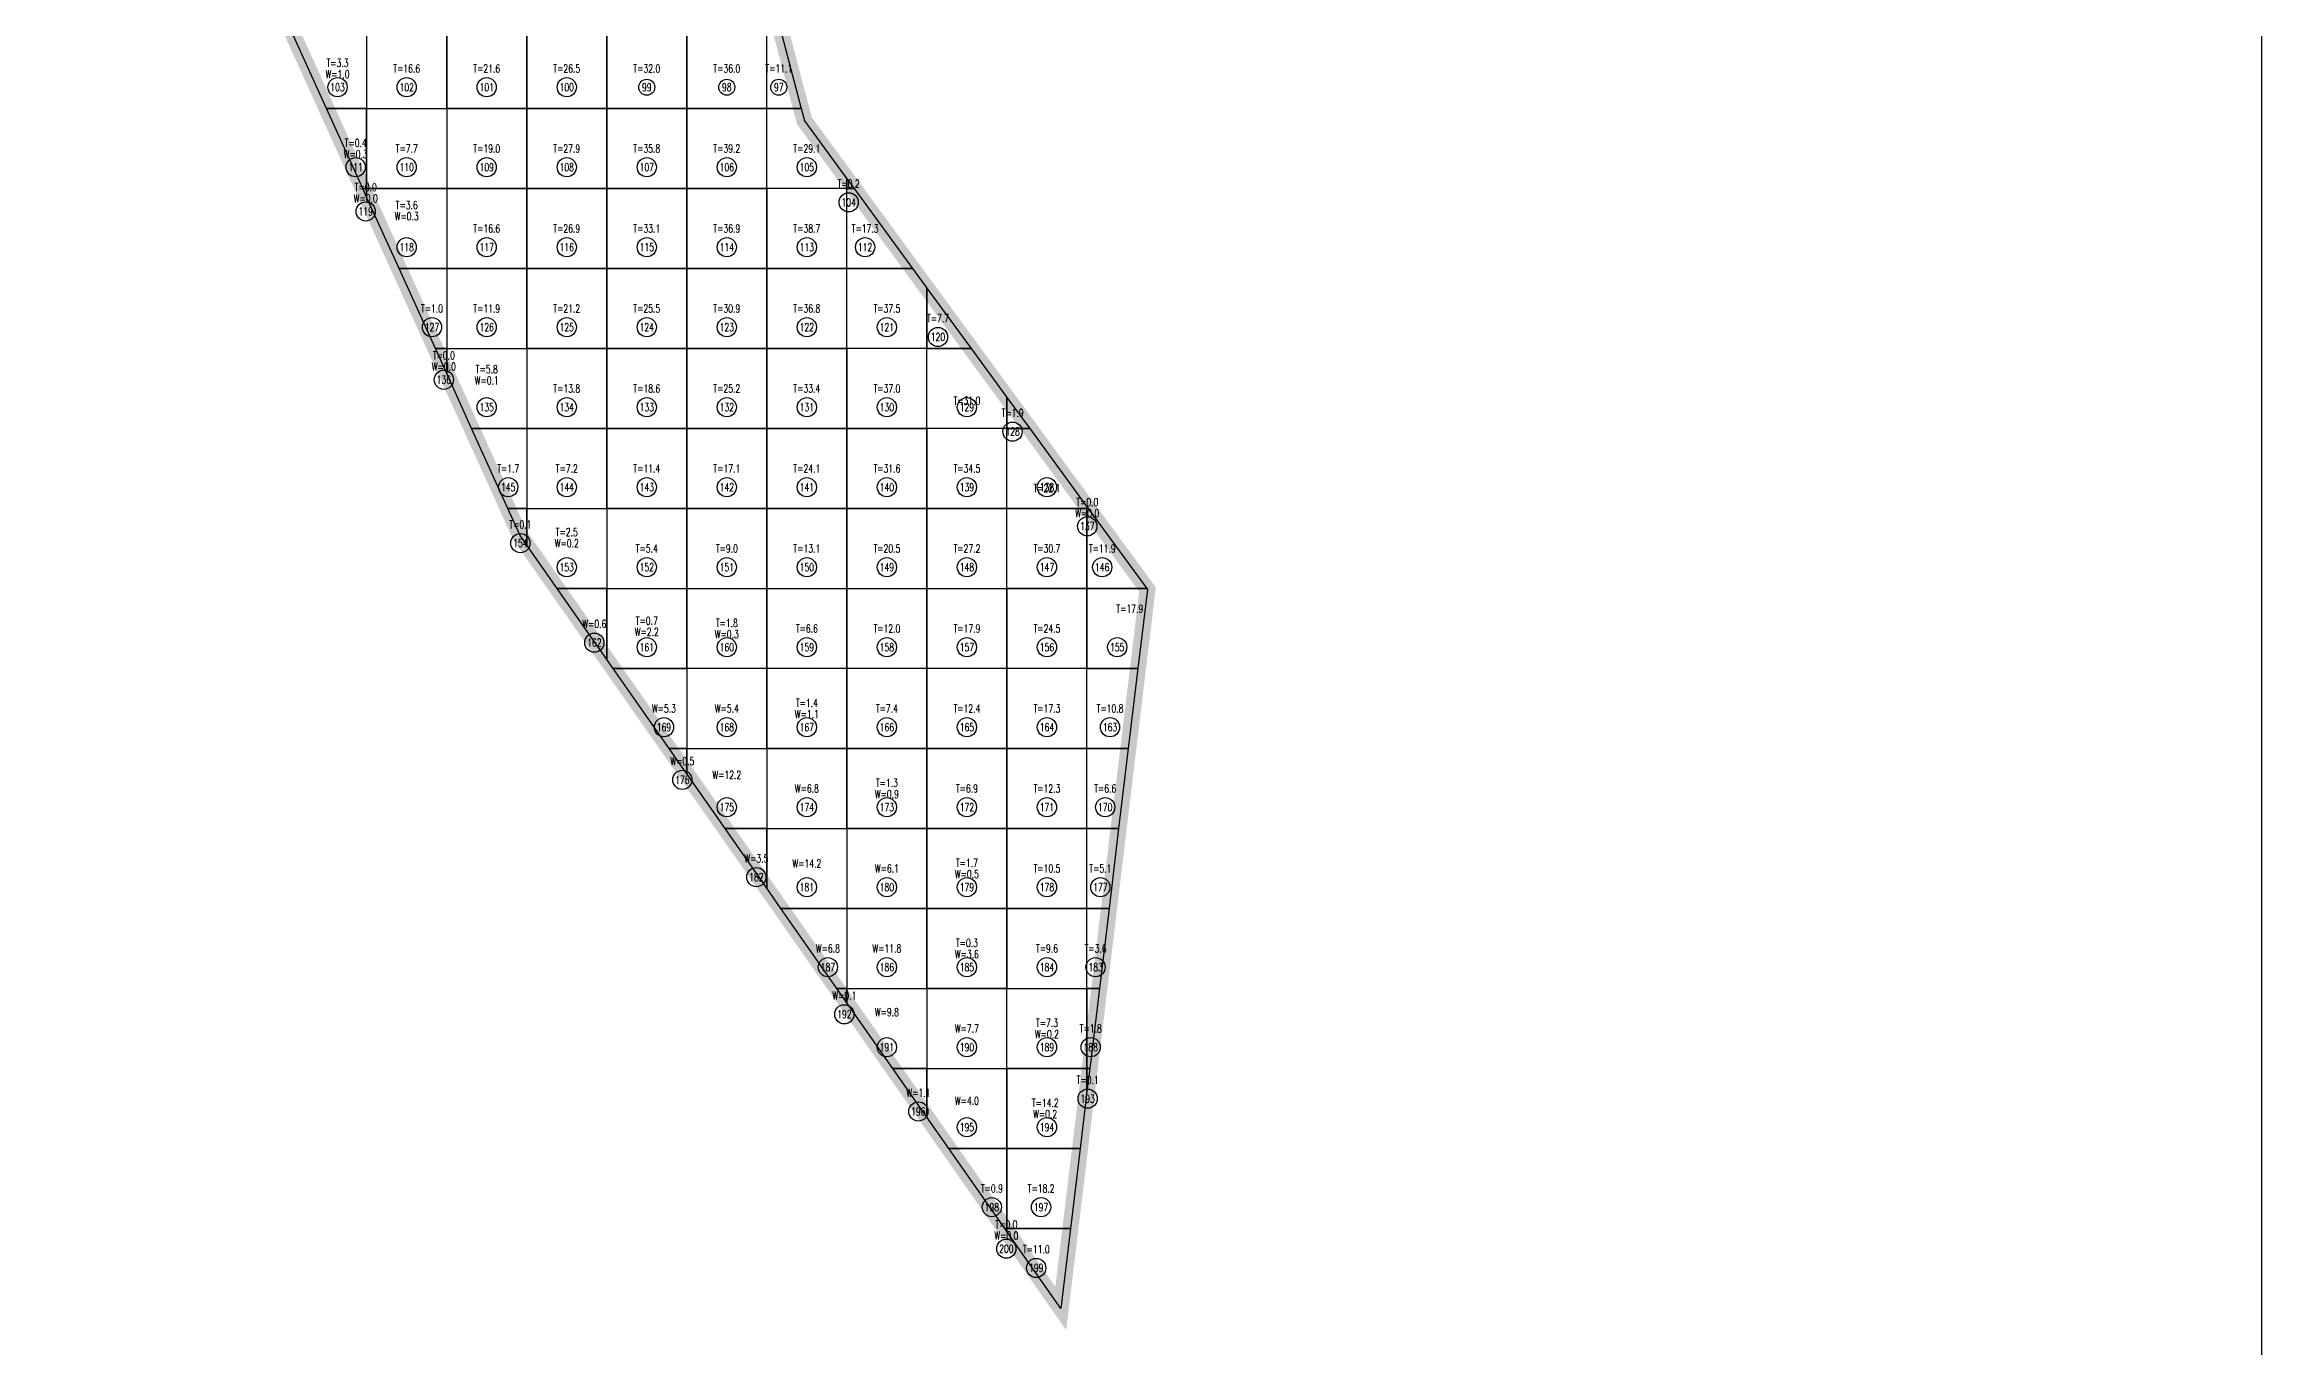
# Model space of a CAD drawing. Extents: x 4283 to 40403, y 1134 to 1764.
# Drawn here: x 7905.4 to 7992, y 1574.6 to 1625.5 of the extents above; entities that cross this region are included whole.
import ezdxf
from ezdxf.enums import TextEntityAlignment as Align

# ---------------------------------------------------------------- set-up
doc = ezdxf.new("R2010")
doc.units = 0
for name, color, linetype in [('tdz_7-3方格网', 2, 'Continuous'), ('tdz_7-3方格网计算', 7, 'Continuous'), ('tdz_土方计算图', 7, 'Continuous'), ('tdz_格田', 6, 'Continuous')]:
    doc.layers.add(name, color=color, linetype=linetype)
doc.styles.add('GLandNum', font='txt_____.ttf', dxfattribs={"width": 0.7, "height": 0.5})

msp = doc.modelspace()

# ---------------------------------------------------------------- linework, layer by layer
at = {"layer": 'tdz_7-3方格网', "linetype": 'Continuous'}
for points in [[(7915.013, 1626.081, 2136.972), (7917.995, 1626.081, 2136.261), (7917.995, 1622.956, 2136.529), (7916.429, 1622.956, 2136.936)], [(7917.995, 1626.081, 2136.261), (7917.995, 1622.956, 2136.529), (7921.12, 1622.956, 2136.199), (7921.12, 1626.081, 2136.073)], [(7921.12, 1626.081, 2136.073), (7921.12, 1622.956, 2136.199), (7924.245, 1622.956, 2136.031), (7924.245, 1626.081, 2135.88)], [(7924.245, 1626.081, 2135.88), (7924.245, 1622.956, 2136.031), (7927.37, 1622.956, 2135.696), (7927.37, 1626.081, 2135.712)], [(7927.37, 1626.081, 2135.712), (7927.37, 1622.956, 2135.696), (7930.495, 1622.956, 2135.481), (7930.495, 1626.081, 2135.508)], [(7930.495, 1626.081, 2135.508), (7930.495, 1622.956, 2135.481), (7933.62, 1622.956, 2135.303), (7933.62, 1626.081, 2135.331)], [(7933.62, 1626.081, 2135.331), (7934.143, 1626.081, 2135.312), (7934.962, 1622.956, 2135.246), (7933.62, 1622.956, 2135.303)], [(7916.429, 1622.956, 2136.936), (7917.995, 1622.956, 2136.529), (7917.995, 1619.831, 2136.899), (7917.845, 1619.831, 2136.899)], [(7917.995, 1619.831, 2136.899), (7917.995, 1622.956, 2136.529), (7921.12, 1622.956, 2136.199), (7921.12, 1619.831, 2136.464)], [(7921.12, 1622.956, 2136.199), (7921.12, 1619.831, 2136.464), (7924.245, 1619.831, 2136.049), (7924.245, 1622.956, 2136.031)], [(7924.245, 1622.956, 2136.031), (7924.245, 1619.831, 2136.049), (7927.37, 1619.831, 2135.702), (7927.37, 1622.956, 2135.696)], [(7927.37, 1622.956, 2135.696), (7927.37, 1619.831, 2135.702), (7930.495, 1619.831, 2135.431), (7930.495, 1622.956, 2135.481)], [(7930.495, 1622.956, 2135.481), (7930.495, 1619.831, 2135.431), (7933.62, 1619.831, 2135.374), (7933.62, 1622.956, 2135.303)], [(7936.745, 1620.214, 2135.269), (7936.745, 1619.831, 2135.282), (7933.62, 1619.831, 2135.374), (7933.62, 1622.956, 2135.303), (7934.962, 1622.956, 2135.246), (7935.087, 1622.481, 2135.236)], [(7937.025, 1619.831, 2135.274), (7936.745, 1619.831, 2135.282), (7936.745, 1620.214, 2135.269)], [(7917.845, 1619.831, 2136.899), (7917.995, 1619.831, 2136.899), (7917.995, 1619.501, 2136.896)], [(7917.995, 1619.501, 2136.896), (7917.995, 1619.831, 2136.899), (7921.12, 1619.831, 2136.464), (7921.12, 1616.706, 2136.608), (7919.261, 1616.706, 2136.878)], [(7921.12, 1619.831, 2136.464), (7921.12, 1616.706, 2136.608), (7924.245, 1616.706, 2136.153), (7924.245, 1619.831, 2136.049)], [(7924.245, 1619.831, 2136.049), (7924.245, 1616.706, 2136.153), (7927.37, 1616.706, 2135.965), (7927.37, 1619.831, 2135.702)], [(7927.37, 1619.831, 2135.702), (7927.37, 1616.706, 2135.965), (7930.495, 1616.706, 2135.778), (7930.495, 1619.831, 2135.431)], [(7930.495, 1619.831, 2135.431), (7930.495, 1616.706, 2135.778), (7933.62, 1616.706, 2135.53), (7933.62, 1619.831, 2135.374)], [(7933.62, 1619.831, 2135.374), (7933.62, 1616.706, 2135.53), (7936.745, 1616.706, 2135.372), (7936.745, 1619.831, 2135.282)], [(7936.745, 1619.831, 2135.282), (7937.025, 1619.831, 2135.274), (7939.312, 1616.706, 2135.319), (7936.745, 1616.706, 2135.372)], [(7919.261, 1616.706, 2136.878), (7921.12, 1616.706, 2136.608), (7921.12, 1613.581, 2136.842), (7920.677, 1613.581, 2136.889)], [(7921.12, 1616.706, 2136.608), (7921.12, 1613.581, 2136.842), (7924.245, 1613.581, 2136.424), (7924.245, 1616.706, 2136.153)], [(7924.245, 1616.706, 2136.153), (7924.245, 1613.581, 2136.424), (7927.37, 1613.581, 2136.189), (7927.37, 1616.706, 2135.965)], [(7927.37, 1616.706, 2135.965), (7927.37, 1613.581, 2136.189), (7930.495, 1613.581, 2135.994), (7930.495, 1616.706, 2135.778)], [(7930.495, 1616.706, 2135.778), (7930.495, 1613.581, 2135.994), (7933.62, 1613.581, 2135.706), (7933.62, 1616.706, 2135.53)], [(7933.62, 1616.706, 2135.53), (7933.62, 1613.581, 2135.706), (7936.745, 1613.581, 2135.44), (7936.745, 1616.706, 2135.372)], [(7939.87, 1615.943, 2135.331), (7939.87, 1613.581, 2135.411), (7936.745, 1613.581, 2135.44), (7936.745, 1616.706, 2135.372), (7939.312, 1616.706, 2135.319)], [(7941.598, 1613.581, 2135.364), (7939.87, 1613.581, 2135.411), (7939.87, 1615.943, 2135.331)], [(7920.677, 1613.581, 2136.889), (7921.12, 1613.581, 2136.842), (7921.12, 1612.604, 2136.892)], [(7921.12, 1612.604, 2136.892), (7921.12, 1613.581, 2136.842), (7924.245, 1613.581, 2136.424), (7924.245, 1610.456, 2136.639), (7922.093, 1610.456, 2136.899)], [(7924.245, 1613.581, 2136.424), (7924.245, 1610.456, 2136.639), (7927.37, 1610.456, 2136.506), (7927.37, 1613.581, 2136.189)], [(7927.37, 1613.581, 2136.189), (7927.37, 1610.456, 2136.506), (7930.495, 1610.456, 2136.213), (7930.495, 1613.581, 2135.994)], [(7930.495, 1613.581, 2135.994), (7930.495, 1610.456, 2136.213), (7933.62, 1610.456, 2135.954), (7933.62, 1613.581, 2135.706)], [(7933.62, 1613.581, 2135.706), (7933.62, 1610.456, 2135.954), (7936.745, 1610.456, 2135.577), (7936.745, 1613.581, 2135.44)], [(7936.745, 1613.581, 2135.44), (7936.745, 1610.456, 2135.577), (7939.87, 1610.456, 2135.517), (7939.87, 1613.581, 2135.411)], [(7942.995, 1611.672, 2135.392), (7942.995, 1610.456, 2135.433), (7939.87, 1610.456, 2135.517), (7939.87, 1613.581, 2135.411), (7941.598, 1613.581, 2135.364)], [(7943.884, 1610.456, 2135.409), (7942.995, 1610.456, 2135.433), (7942.995, 1611.672, 2135.392)], [(7922.093, 1610.456, 2136.899), (7924.245, 1610.456, 2136.639), (7924.245, 1607.331, 2136.855), (7923.509, 1607.331, 2136.909)], [(7924.245, 1610.456, 2136.639), (7924.245, 1607.331, 2136.855), (7927.37, 1607.331, 2136.708), (7927.37, 1610.456, 2136.506)], [(7927.37, 1610.456, 2136.506), (7927.37, 1607.331, 2136.708), (7930.495, 1607.331, 2136.492), (7930.495, 1610.456, 2136.213)], [(7930.495, 1610.456, 2136.213), (7930.495, 1607.331, 2136.492), (7933.62, 1607.331, 2136.308), (7933.62, 1610.456, 2135.954)], [(7933.62, 1610.456, 2135.954), (7933.62, 1607.331, 2136.308), (7936.745, 1607.331, 2136.057), (7936.745, 1610.456, 2135.577)], [(7936.745, 1610.456, 2135.577), (7936.745, 1607.331, 2136.057), (7939.87, 1607.331, 2135.624), (7939.87, 1610.456, 2135.517)], [(7939.87, 1610.456, 2135.517), (7939.87, 1607.331, 2135.624), (7942.995, 1607.331, 2135.539), (7942.995, 1610.456, 2135.433)], [(7946.12, 1607.4, 2135.454), (7946.12, 1607.331, 2135.456), (7942.995, 1607.331, 2135.539), (7942.995, 1610.456, 2135.433), (7943.884, 1610.456, 2135.409)], [(7923.509, 1607.331, 2136.909), (7924.245, 1607.331, 2136.855), (7924.245, 1605.907, 2136.931), (7923.988, 1606.275, 2136.912)], [(7924.245, 1605.907, 2136.931), (7924.245, 1607.331, 2136.855), (7927.37, 1607.331, 2136.708), (7927.37, 1604.206, 2136.889), (7925.434, 1604.206, 2137.014)], [(7927.37, 1607.331, 2136.708), (7927.37, 1604.206, 2136.889), (7930.495, 1604.206, 2136.719), (7930.495, 1607.331, 2136.492)], [(7930.495, 1607.331, 2136.492), (7930.495, 1604.206, 2136.719), (7933.62, 1604.206, 2136.556), (7933.62, 1607.331, 2136.308)], [(7933.62, 1607.331, 2136.308), (7933.62, 1604.206, 2136.556), (7936.745, 1604.206, 2136.364), (7936.745, 1607.331, 2136.057)], [(7936.745, 1607.331, 2136.057), (7936.745, 1604.206, 2136.364), (7939.87, 1604.206, 2136.126), (7939.87, 1607.331, 2135.624)], [(7939.87, 1607.331, 2135.624), (7939.87, 1604.206, 2136.126), (7942.995, 1604.206, 2135.837), (7942.995, 1607.331, 2135.539)], [(7942.995, 1604.206, 2135.837), (7942.995, 1607.331, 2135.539), (7946.12, 1607.331, 2135.456), (7946.12, 1604.206, 2135.576)], [(7946.171, 1607.331, 2135.454), (7946.12, 1607.331, 2135.456), (7946.12, 1607.4, 2135.454)], [(7946.12, 1607.331, 2135.456), (7946.171, 1607.331, 2135.454), (7948.457, 1604.206, 2135.499), (7946.12, 1604.206, 2135.576)], [(7925.434, 1604.206, 2137.014), (7927.37, 1604.206, 2136.889), (7927.37, 1601.437, 2137.15)], [(7927.37, 1601.437, 2137.15), (7927.37, 1604.206, 2136.889), (7930.495, 1604.206, 2136.719), (7930.495, 1601.081, 2136.997), (7927.619, 1601.081, 2137.168)], [(7930.495, 1601.081, 2136.997), (7930.495, 1604.206, 2136.719), (7933.62, 1604.206, 2136.556), (7933.62, 1601.081, 2136.805)], [(7933.62, 1601.081, 2136.805), (7933.62, 1604.206, 2136.556), (7936.745, 1604.206, 2136.364), (7936.745, 1601.081, 2136.505)], [(7936.745, 1601.081, 2136.505), (7936.745, 1604.206, 2136.364), (7939.87, 1604.206, 2136.126), (7939.87, 1601.081, 2136.319)], [(7939.87, 1601.081, 2136.319), (7939.87, 1604.206, 2136.126), (7942.995, 1604.206, 2135.837), (7942.995, 1601.081, 2136.066)], [(7942.995, 1601.081, 2136.066), (7942.995, 1604.206, 2135.837), (7946.12, 1604.206, 2135.576), (7946.12, 1601.081, 2135.841)], [(7946.12, 1604.206, 2135.576), (7948.457, 1604.206, 2135.499), (7948.485, 1604.168, 2135.5), (7948.113, 1601.081, 2135.784), (7946.12, 1601.081, 2135.841)], [(7927.619, 1601.081, 2137.168), (7930.495, 1601.081, 2136.997), (7930.495, 1597.956, 2137.327), (7929.804, 1597.956, 2137.321)], [(7930.495, 1601.081, 2136.997), (7930.495, 1597.956, 2137.327), (7933.62, 1597.956, 2137.104), (7933.62, 1601.081, 2136.805)], [(7933.62, 1601.081, 2136.805), (7933.62, 1597.956, 2137.104), (7936.745, 1597.956, 2136.718), (7936.745, 1601.081, 2136.505)], [(7936.745, 1601.081, 2136.505), (7936.745, 1597.956, 2136.718), (7939.87, 1597.956, 2136.524), (7939.87, 1601.081, 2136.319)], [(7939.87, 1601.081, 2136.319), (7939.87, 1597.956, 2136.524), (7942.995, 1597.956, 2136.285), (7942.995, 1601.081, 2136.066)], [(7942.995, 1601.081, 2136.066), (7942.995, 1597.956, 2136.285), (7946.12, 1597.956, 2136.141), (7946.12, 1601.081, 2135.841)], [(7946.12, 1601.081, 2135.841), (7948.113, 1601.081, 2135.784), (7947.736, 1597.956, 2136.071), (7946.12, 1597.956, 2136.141)], [(7929.804, 1597.956, 2137.321), (7930.495, 1597.956, 2137.327), (7930.495, 1596.967, 2137.369)], [(7930.495, 1596.967, 2137.369), (7930.495, 1597.956, 2137.327), (7933.62, 1597.956, 2137.104), (7933.62, 1594.831, 2137.406), (7931.989, 1594.831, 2137.474)], [(7933.62, 1597.956, 2137.104), (7933.62, 1594.831, 2137.406), (7936.745, 1594.831, 2137.06), (7936.745, 1597.956, 2136.718)], [(7936.745, 1597.956, 2136.718), (7936.745, 1594.831, 2137.06), (7939.87, 1594.831, 2136.749), (7939.87, 1597.956, 2136.524)], [(7939.87, 1597.956, 2136.524), (7939.87, 1594.831, 2136.749), (7942.995, 1594.831, 2136.48), (7942.995, 1597.956, 2136.285)], [(7942.995, 1597.956, 2136.285), (7942.995, 1594.831, 2136.48), (7946.12, 1594.831, 2136.216), (7946.12, 1597.956, 2136.141)], [(7946.12, 1597.956, 2136.141), (7947.736, 1597.956, 2136.071), (7947.359, 1594.831, 2136.148), (7946.12, 1594.831, 2136.216)], [(7931.989, 1594.831, 2137.474), (7933.62, 1594.831, 2137.406), (7933.62, 1592.497, 2137.426)], [(7933.62, 1592.497, 2137.426), (7933.62, 1594.831, 2137.406), (7936.745, 1594.831, 2137.06), (7936.745, 1591.706, 2137.374), (7934.173, 1591.706, 2137.395)], [(7936.745, 1594.831, 2137.06), (7936.745, 1591.706, 2137.374), (7939.87, 1591.706, 2136.964), (7939.87, 1594.831, 2136.749)], [(7939.87, 1594.831, 2136.749), (7939.87, 1591.706, 2136.964), (7942.995, 1591.706, 2136.664), (7942.995, 1594.831, 2136.48)], [(7942.995, 1594.831, 2136.48), (7942.995, 1591.706, 2136.664), (7946.12, 1591.706, 2136.238), (7946.12, 1594.831, 2136.216)], [(7946.12, 1594.831, 2136.216), (7947.359, 1594.831, 2136.148), (7946.982, 1591.706, 2136.201), (7946.12, 1591.706, 2136.238)], [(7934.173, 1591.706, 2137.395), (7936.745, 1591.706, 2137.374), (7936.745, 1588.581, 2137.264), (7936.358, 1588.581, 2137.271)], [(7936.745, 1591.706, 2137.374), (7936.745, 1588.581, 2137.264), (7939.87, 1588.581, 2137.259), (7939.87, 1591.706, 2136.964)], [(7939.87, 1591.706, 2136.964), (7939.87, 1588.581, 2137.259), (7942.995, 1588.581, 2136.787), (7942.995, 1591.706, 2136.664)], [(7942.995, 1591.706, 2136.664), (7942.995, 1588.581, 2136.787), (7946.12, 1588.581, 2136.284), (7946.12, 1591.706, 2136.238)], [(7946.12, 1591.706, 2136.238), (7946.982, 1591.706, 2136.201), (7946.605, 1588.581, 2136.25), (7946.12, 1588.581, 2136.284)], [(7936.358, 1588.581, 2137.271), (7936.745, 1588.581, 2137.264), (7936.745, 1588.028, 2137.249)], [(7936.745, 1588.028, 2137.249), (7936.745, 1588.581, 2137.264), (7939.87, 1588.581, 2137.259), (7939.87, 1585.456, 2137.432), (7938.543, 1585.456, 2137.147)], [(7939.87, 1588.581, 2137.259), (7939.87, 1585.456, 2137.432), (7942.995, 1585.456, 2137.066), (7942.995, 1588.581, 2136.787)], [(7942.995, 1585.456, 2137.066), (7942.995, 1588.581, 2136.787), (7946.12, 1588.581, 2136.284), (7946.12, 1585.456, 2136.25)], [(7946.12, 1588.581, 2136.284), (7946.605, 1588.581, 2136.25), (7946.228, 1585.456, 2136.25), (7946.12, 1585.456, 2136.25)], [(7938.543, 1585.456, 2137.147), (7939.87, 1585.456, 2137.432), (7939.87, 1583.558, 2137.071)], [(7939.87, 1583.558, 2137.071), (7939.87, 1585.456, 2137.432), (7942.995, 1585.456, 2137.066), (7942.995, 1582.331, 2136.923), (7940.728, 1582.331, 2137.023)], [(7945.851, 1582.331, 2136.02), (7942.995, 1582.331, 2136.923), (7942.995, 1585.456, 2137.066), (7946.12, 1585.456, 2136.25), (7946.12, 1584.559, 2136.25)], [(7946.12, 1585.456, 2136.25), (7946.228, 1585.456, 2136.25), (7946.12, 1584.559, 2136.25)], [(7940.728, 1582.331, 2137.023), (7942.995, 1582.331, 2136.923), (7942.995, 1579.206, 2136.898), (7942.913, 1579.206, 2136.899)], [(7942.995, 1582.331, 2136.923), (7945.851, 1582.331, 2136.02), (7945.474, 1579.206, 2135.856), (7942.995, 1579.206, 2136.898)], [(7942.913, 1579.206, 2136.899), (7942.995, 1579.206, 2136.898), (7942.995, 1579.088, 2136.894)], [(7942.995, 1579.206, 2136.898), (7945.474, 1579.206, 2135.856), (7945.098, 1576.081, 2136.25), (7942.995, 1579.088, 2136.894)]]:
    msp.add_polyline3d(points, close=True, dxfattribs=at)
at = {"layer": 'tdz_7-3方格网计算', "color": 7, "linetype": 'Continuous'}
for centre, radius in [((7916.858, 1623.789), 0.375), ((7919.558, 1623.789), 0.375), ((7922.683, 1623.789), 0.375), ((7925.808, 1623.789), 0.375), ((7928.933, 1623.789), 0.312), ((7932.058, 1623.789), 0.312), ((7934.086, 1623.789), 0.312), ((7917.566, 1620.664), 0.375), ((7919.558, 1620.664), 0.375), ((7922.683, 1620.664), 0.375), ((7925.808, 1620.664), 0.375), ((7928.933, 1620.664), 0.375), ((7932.058, 1620.664), 0.375), ((7935.183, 1620.664), 0.375), ((7917.958, 1618.937), 0.375), ((7936.815, 1619.293), 0.375), ((7919.558, 1617.539), 0.375), ((7922.683, 1617.539), 0.375), ((7925.808, 1617.539), 0.375), ((7928.933, 1617.539), 0.375), ((7932.058, 1617.539), 0.375), ((7935.183, 1617.539), 0.375), ((7937.457, 1617.539), 0.375), ((7920.545, 1614.414), 0.375), ((7922.683, 1614.414), 0.375), ((7925.808, 1614.414), 0.375), ((7928.933, 1614.414), 0.375), ((7932.058, 1614.414), 0.375), ((7935.183, 1614.414), 0.375), ((7938.308, 1614.414), 0.375), ((7940.302, 1614.033), 0.375), ((7921.009, 1612.363), 0.375), ((7922.683, 1611.289), 0.375), ((7925.808, 1611.289), 0.375), ((7928.933, 1611.289), 0.375), ((7932.058, 1611.289), 0.375), ((7935.183, 1611.289), 0.375), ((7938.308, 1611.289), 0.375), ((7941.433, 1611.289), 0.375), ((7943.217, 1610.335), 0.375), ((7923.523, 1608.164), 0.375), ((7925.808, 1608.164), 0.375), ((7928.933, 1608.164), 0.375), ((7932.058, 1608.164), 0.375), ((7935.183, 1608.164), 0.375), ((7938.308, 1608.164), 0.375), ((7941.433, 1608.164), 0.375), ((7944.558, 1608.164), 0.375), ((7946.133, 1606.637), 0.375), ((7923.997, 1605.982), 0.375), ((7925.808, 1605.039), 0.375), ((7928.933, 1605.039), 0.375), ((7932.058, 1605.039), 0.375), ((7935.183, 1605.039), 0.375), ((7938.308, 1605.039), 0.375), ((7941.433, 1605.039), 0.375), ((7944.558, 1605.039), 0.375), ((7946.717, 1605.039), 0.375), ((7926.886, 1602.092), 0.375), ((7928.933, 1601.914), 0.375), ((7932.058, 1601.914), 0.375), ((7935.183, 1601.914), 0.375), ((7938.308, 1601.914), 0.375), ((7941.433, 1601.914), 0.375), ((7944.558, 1601.914), 0.375), ((7947.303, 1601.914), 0.375), ((7929.603, 1598.789), 0.375), ((7932.058, 1598.789), 0.375), ((7935.183, 1598.789), 0.375), ((7938.308, 1598.789), 0.375), ((7941.433, 1598.789), 0.375), ((7944.558, 1598.789), 0.375), ((7947.022, 1598.789), 0.375), ((7930.322, 1596.732), 0.375), ((7932.058, 1595.664), 0.375), ((7935.183, 1595.664), 0.375), ((7938.308, 1595.664), 0.375), ((7941.433, 1595.664), 0.375), ((7944.558, 1595.664), 0.375), ((7946.834, 1595.664), 0.375), ((7933.212, 1592.935), 0.375), ((7935.183, 1592.539), 0.375), ((7938.308, 1592.539), 0.375), ((7941.433, 1592.539), 0.375), ((7944.558, 1592.539), 0.375), ((7946.645, 1592.539), 0.375), ((7936.005, 1589.414), 0.375), ((7938.308, 1589.414), 0.375), ((7941.433, 1589.414), 0.375), ((7944.558, 1589.414), 0.375), ((7946.457, 1589.414), 0.375), ((7936.648, 1587.575), 0.375), ((7938.308, 1586.289), 0.375), ((7941.433, 1586.289), 0.375), ((7944.558, 1586.289), 0.375), ((7946.268, 1586.289), 0.375), ((7946.147, 1584.278), 0.375), ((7939.538, 1583.778), 0.375), ((7941.433, 1583.164), 0.375), ((7944.558, 1583.164), 0.375), ((7942.408, 1580.039), 0.375), ((7944.329, 1580.039), 0.375), ((7942.974, 1578.418), 0.375), ((7944.141, 1577.666), 0.375)]:
    msp.add_circle(centre, radius, dxfattribs=at)
at = {"layer": 'tdz_土方计算图', "linetype": 'Continuous'}
msp.add_lwpolyline([(7991.99, 1674.092), (7991.99, 1514.092)], dxfattribs=at)
at = {"layer": 'tdz_格田', "linetype": 'Continuous', "lineweight": 60, "const_width": 0.625}
msp.add_lwpolyline([(7945.098, 1576.081), (7923.988, 1606.275), (7905.495, 1647.088), (7922.082, 1672.104), (7935.087, 1622.481), (7948.485, 1604.168), (7945.098, 1576.081)], close=True, dxfattribs=at)

# ---------------------------------------------------------------- texts
at = {"layer": 'tdz_7-3方格网计算', "color": 173, "linetype": 'Continuous', "style": 'GLandNum', "width": 0.7}
for s, p in [('W=1.0', (7916.858, 1624.3)), ('W=0.3', (7917.566, 1621.175)), ('W=0.0', (7917.958, 1619.447)), ('W=0.3', (7919.558, 1618.748)), ('W=0.0', (7921.009, 1612.874)), ('W=0.1', (7922.683, 1612.337)), ('W=0.0', (7946.133, 1607.147)), ('W=0.2', (7925.808, 1605.975)), ('W=0.6', (7926.886, 1602.822)), ('W=2.2', (7928.933, 1602.514)), ('W=0.3', (7932.058, 1602.425)), ('W=5.3', (7929.603, 1599.519)), ('W=5.4', (7932.058, 1599.519)), ('W=1.1', (7935.183, 1599.3)), ('W=0.5', (7930.322, 1597.462)), ('W=12.2', (7932.058, 1596.928)), ('W=6.8', (7935.183, 1596.394)), ('W=0.9', (7938.308, 1596.175)), ('W=3.5', (7933.212, 1593.664)), ('W=14.2', (7935.183, 1593.466)), ('W=6.1', (7938.308, 1593.269)), ('W=0.5', (7941.433, 1593.05)), ('W=6.8', (7936.005, 1590.144)), ('W=11.8', (7938.308, 1590.144)), ('W=3.6', (7941.433, 1589.925)), ('W=0.1', (7936.648, 1588.304)), ('W=9.8', (7938.308, 1587.661)), ('W=7.7', (7941.433, 1587.019)), ('W=0.2', (7944.558, 1586.8)), ('W=1.1', (7939.538, 1584.507)), ('W=4.0', (7941.433, 1584.2)), ('W=0.2', (7944.49, 1583.675)), ('W=0.0', (7942.974, 1578.928))]:
    msp.add_text(s, height=0.3125, dxfattribs=at).set_placement(p, align=Align.MIDDLE_CENTER)
at = {"layer": 'tdz_7-3方格网计算', "color": 2, "linetype": 'Continuous', "style": 'GLandNum', "width": 0.7}
for s, p in [('T=3.3', (7916.858, 1624.737)), ('T=16.6', (7919.558, 1624.519)), ('T=21.6', (7922.683, 1624.519)), ('T=26.5', (7925.808, 1624.519)), ('T=32.0', (7928.933, 1624.519)), ('T=36.0', (7932.058, 1624.519)), ('T=11.1', (7934.086, 1624.519)), ('T=0.4', (7917.566, 1621.612)), ('T=7.7', (7919.558, 1621.394)), ('T=19.0', (7922.683, 1621.394)), ('T=27.9', (7925.808, 1621.394)), ('T=35.8', (7928.933, 1621.394)), ('T=39.2', (7932.058, 1621.394)), ('T=29.1', (7935.183, 1621.394)), ('T=0.0', (7917.958, 1619.885)), ('T=0.2', (7936.815, 1620.023)), ('T=3.6', (7919.558, 1619.186)), ('T=16.6', (7922.683, 1618.269)), ('T=26.9', (7925.808, 1618.269)), ('T=33.1', (7928.933, 1618.269)), ('T=36.9', (7932.058, 1618.269)), ('T=38.7', (7935.183, 1618.269)), ('T=17.3', (7937.457, 1618.269)), ('T=1.0', (7920.545, 1615.144)), ('T=11.9', (7922.683, 1615.144)), ('T=21.2', (7925.808, 1615.144)), ('T=25.5', (7928.933, 1615.144)), ('T=30.9', (7932.058, 1615.144)), ('T=36.8', (7935.183, 1615.144)), ('T=37.5', (7938.308, 1615.144)), ('T=7.7', (7940.302, 1614.762)), ('T=0.0', (7921.009, 1613.311)), ('T=5.8', (7922.683, 1612.774)), ('T=13.8', (7925.808, 1612.019)), ('T=18.6', (7928.933, 1612.019)), ('T=25.2', (7932.058, 1612.019)), ('T=33.4', (7935.183, 1612.019)), ('T=37.0', (7938.308, 1612.019)), ('T=31.0', (7941.433, 1611.541)), ('T=1.9', (7943.217, 1611.064)), ('T=1.7', (7923.523, 1608.894)), ('T=7.2', (7925.808, 1608.894)), ('T=11.4', (7928.933, 1608.894)), ('T=17.1', (7932.058, 1608.894)), ('T=24.1', (7935.183, 1608.894)), ('T=31.6', (7938.308, 1608.894)), ('T=34.5', (7941.433, 1608.894)), ('T=22.1', (7944.558, 1608.13)), ('T=0.0', (7946.133, 1607.584)), ('T=0.1', (7923.997, 1606.711)), ('T=2.5', (7925.808, 1606.412)), ('T=5.4', (7928.933, 1605.769)), ('T=9.0', (7932.058, 1605.769)), ('T=13.1', (7935.183, 1605.769)), ('T=20.5', (7938.308, 1605.769)), ('T=27.2', (7941.433, 1605.769)), ('T=30.7', (7944.558, 1605.769)), ('T=11.9', (7946.717, 1605.769)), ('T=17.9', (7947.794, 1603.415)), ('T=0.7', (7928.933, 1602.951)), ('T=1.8', (7932.058, 1602.862)), ('T=6.6', (7935.183, 1602.644)), ('T=12.0', (7938.308, 1602.644)), ('T=17.9', (7941.433, 1602.644)), ('T=24.5', (7944.558, 1602.644)), ('T=1.4', (7935.183, 1599.737)), ('T=7.4', (7938.308, 1599.519)), ('T=12.4', (7941.433, 1599.519)), ('T=17.3', (7944.558, 1599.519)), ('T=10.8', (7947.022, 1599.519)), ('T=1.3', (7938.308, 1596.612)), ('T=6.9', (7941.433, 1596.394)), ('T=12.3', (7944.558, 1596.394)), ('T=6.6', (7946.834, 1596.394)), ('T=1.7', (7941.433, 1593.487)), ('T=10.5', (7944.558, 1593.269)), ('T=5.1', (7946.645, 1593.269)), ('T=0.3', (7941.433, 1590.362)), ('T=9.6', (7944.558, 1590.144)), ('T=3.6', (7946.457, 1590.144)), ('T=7.3', (7944.558, 1587.237)), ('T=1.8', (7946.268, 1587.019)), ('T=0.1', (7946.147, 1585.008)), ('T=14.2', (7944.49, 1584.112)), ('T=0.9', (7942.408, 1580.769)), ('T=18.2', (7944.329, 1580.769)), ('T=0.0', (7942.974, 1579.366)), ('T=11.0', (7944.141, 1578.395))]:
    msp.add_text(s, height=0.3125, dxfattribs=at).set_placement(p, align=Align.MIDDLE_CENTER)
at = {"layer": 'tdz_7-3方格网计算', "color": 7, "linetype": 'Continuous', "style": 'GLandNum', "width": 0.7}
for s, p in [('103', (7916.858, 1623.789)), ('102', (7919.558, 1623.789)), ('101', (7922.683, 1623.789)), ('100', (7925.808, 1623.789)), ('99', (7928.933, 1623.789)), ('98', (7932.058, 1623.789)), ('97', (7934.086, 1623.789)), ('111', (7917.566, 1620.664)), ('110', (7919.558, 1620.664)), ('109', (7922.683, 1620.664)), ('108', (7925.808, 1620.664)), ('107', (7928.933, 1620.664)), ('106', (7932.058, 1620.664)), ('105', (7935.183, 1620.664)), ('119', (7917.958, 1618.937)), ('104', (7936.815, 1619.293)), ('118', (7919.558, 1617.539)), ('117', (7922.683, 1617.539)), ('116', (7925.808, 1617.539)), ('115', (7928.933, 1617.539)), ('114', (7932.058, 1617.539)), ('113', (7935.183, 1617.539)), ('112', (7937.457, 1617.539)), ('127', (7920.545, 1614.414)), ('126', (7922.683, 1614.414)), ('125', (7925.808, 1614.414)), ('124', (7928.933, 1614.414)), ('123', (7932.058, 1614.414)), ('122', (7935.183, 1614.414)), ('121', (7938.308, 1614.414)), ('120', (7940.302, 1614.033)), ('136', (7921.009, 1612.363)), ('135', (7922.683, 1611.289)), ('134', (7925.808, 1611.289)), ('133', (7928.933, 1611.289)), ('132', (7932.058, 1611.289)), ('131', (7935.183, 1611.289)), ('130', (7938.308, 1611.289)), ('129', (7941.433, 1611.289)), ('128', (7943.217, 1610.335)), ('145', (7923.523, 1608.164)), ('144', (7925.808, 1608.164)), ('143', (7928.933, 1608.164)), ('142', (7932.058, 1608.164)), ('141', (7935.183, 1608.164)), ('140', (7938.308, 1608.164)), ('139', (7941.433, 1608.164)), ('138', (7944.558, 1608.164)), ('154', (7923.997, 1605.982)), ('137', (7946.133, 1606.637)), ('153', (7925.808, 1605.039)), ('152', (7928.933, 1605.039)), ('151', (7932.058, 1605.039)), ('150', (7935.183, 1605.039)), ('149', (7938.308, 1605.039)), ('148', (7941.433, 1605.039)), ('147', (7944.558, 1605.039)), ('146', (7946.717, 1605.039)), ('162', (7926.886, 1602.092)), ('161', (7928.933, 1601.914)), ('160', (7932.058, 1601.914)), ('159', (7935.183, 1601.914)), ('158', (7938.308, 1601.914)), ('157', (7941.433, 1601.914)), ('156', (7944.558, 1601.914)), ('155', (7947.303, 1601.914)), ('169', (7929.603, 1598.789)), ('168', (7932.058, 1598.789)), ('167', (7935.183, 1598.789)), ('166', (7938.308, 1598.789)), ('165', (7941.433, 1598.789)), ('164', (7944.558, 1598.789)), ('163', (7947.022, 1598.789)), ('176', (7930.322, 1596.732)), ('175', (7932.058, 1595.664)), ('174', (7935.183, 1595.664)), ('173', (7938.308, 1595.664)), ('172', (7941.433, 1595.664)), ('171', (7944.558, 1595.664)), ('170', (7946.834, 1595.664)), ('182', (7933.212, 1592.935)), ('181', (7935.183, 1592.539)), ('180', (7938.308, 1592.539)), ('179', (7941.433, 1592.539)), ('178', (7944.558, 1592.539)), ('177', (7946.645, 1592.539)), ('187', (7936.005, 1589.414)), ('186', (7938.308, 1589.414)), ('185', (7941.433, 1589.414)), ('184', (7944.558, 1589.414)), ('183', (7946.457, 1589.414)), ('192', (7936.648, 1587.575)), ('191', (7938.308, 1586.289)), ('190', (7941.433, 1586.289)), ('189', (7944.558, 1586.289)), ('188', (7946.268, 1586.289)), ('193', (7946.147, 1584.278)), ('196', (7939.538, 1583.778)), ('195', (7941.433, 1583.164)), ('194', (7944.558, 1583.164)), ('198', (7942.408, 1580.039)), ('197', (7944.329, 1580.039)), ('200', (7942.974, 1578.418)), ('199', (7944.141, 1577.666))]:
    msp.add_text(s, height=0.3125, dxfattribs=at).set_placement(p, align=Align.MIDDLE_CENTER)

doc.saveas('drawing.dxf')
